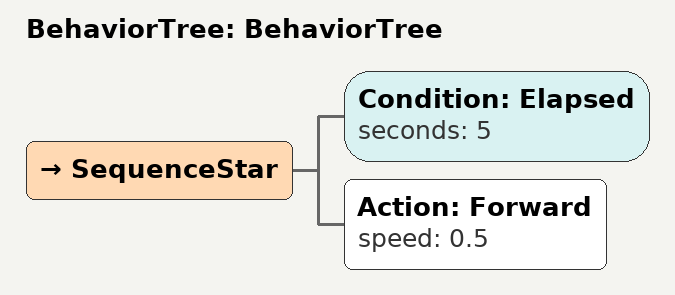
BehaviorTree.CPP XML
<?xml version="1.0"?>
<root main_tree_to_execute="BehaviorTree">
    <BehaviorTree ID="BehaviorTree">
        <SequenceStar>
            <Condition ID="Elapsed" seconds="5"/>
            <Action ID="Forward" speed="0.5"/>
        </SequenceStar>
    </BehaviorTree>
</root>
